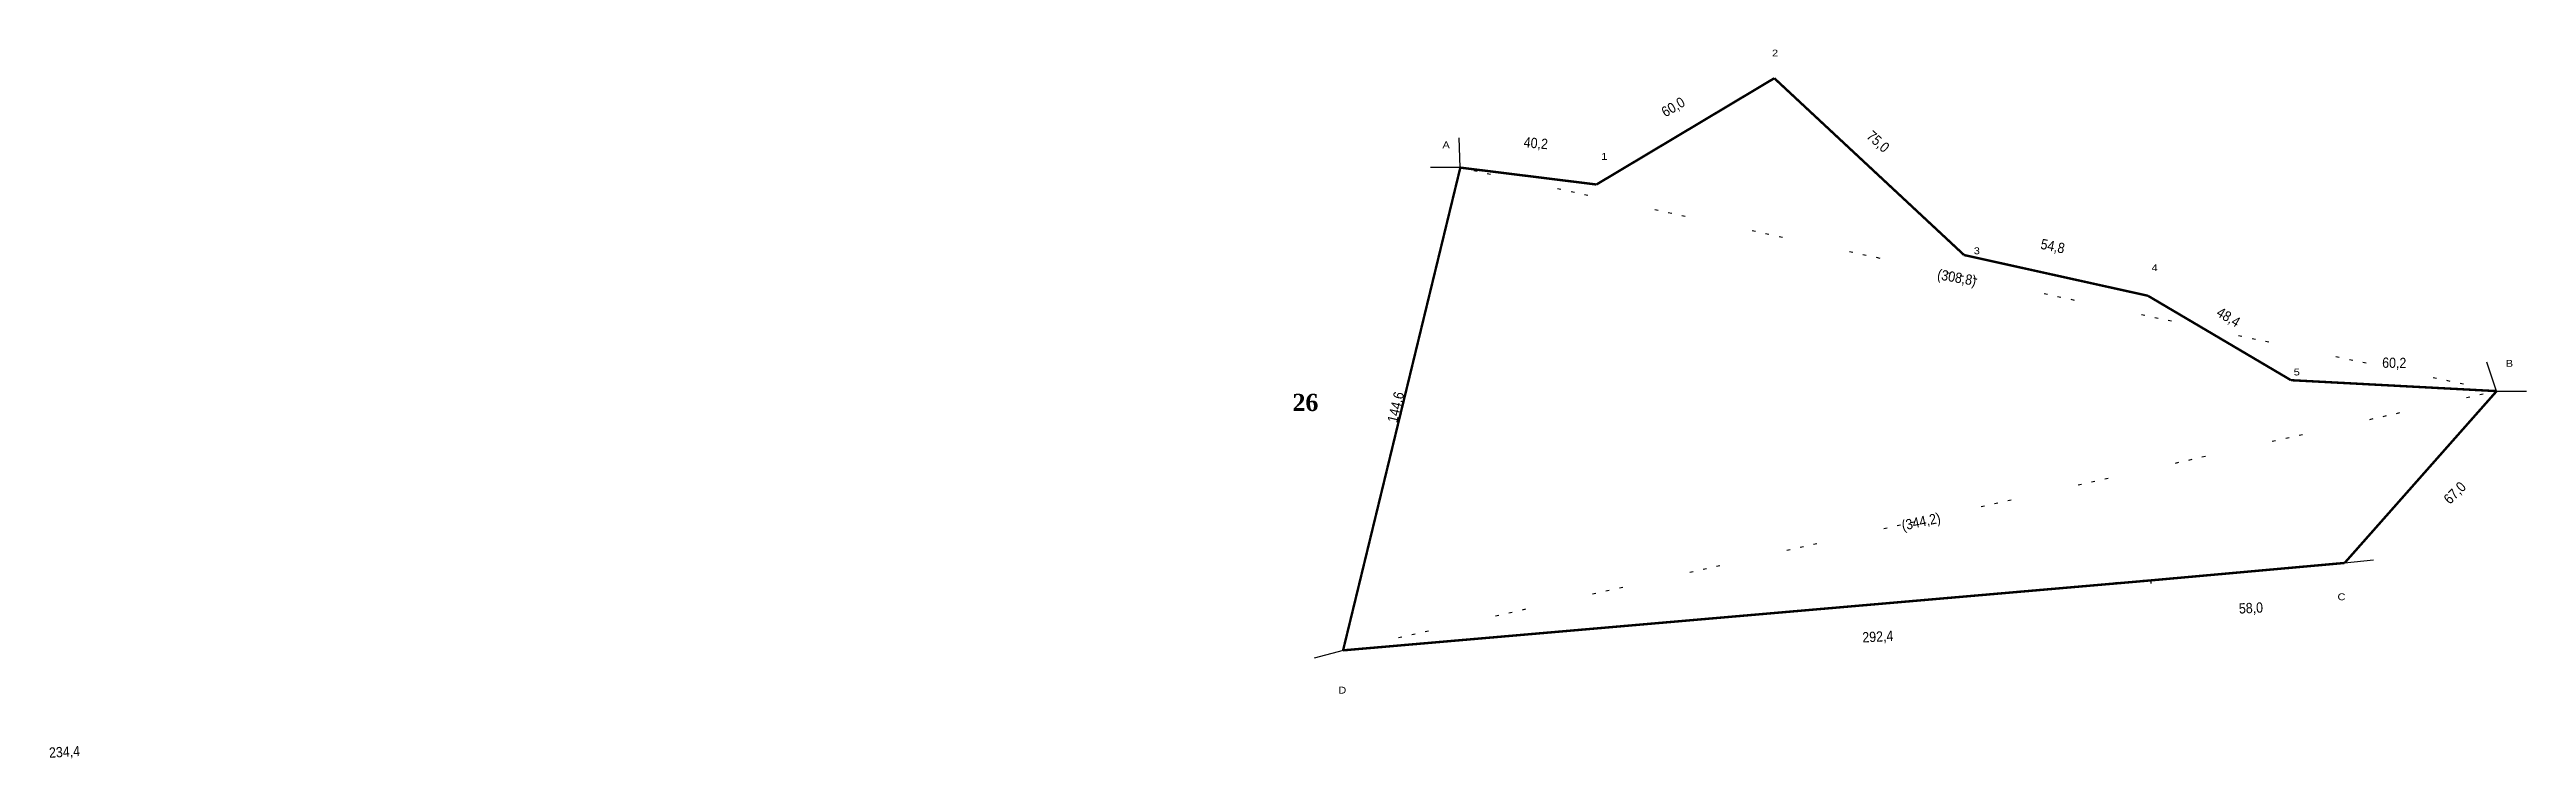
# Model space of a CAD drawing. Header units: metres. Extents: x -206 to 516, y 368 to 575.
import ezdxf
from ezdxf.enums import TextEntityAlignment as Align

# ---------------------------------------------------------------- set-up
doc = ezdxf.new("R2010")
doc.units = ezdxf.units.M
doc.linetypes.add('CHAINLINE', pattern=[29, -10, 1, -3, 1, -3, 1, -10])
doc.layers.add('BOUNDARY', color=1, linetype='Continuous', lineweight=100)
for name, color, linetype in [('BOUNDARY_DIMENSIONS', 220, 'Continuous'), ('CHAIN_LINES', 251, 'CHAINLINE'), ('CHAINLINE_DIMENSIONS', 251, 'Continuous'), ('SEPARATION_LINE', 7, 'Continuous'), ('STONES', 7, 'Continuous'), ('SURVEY_NUMBER', 1, 'Continuous')]:
    doc.layers.add(name, color=color, linetype=linetype)
doc.styles.add('TIMES_NEW_ROMAN', font='timesbd.ttf')

msp = doc.modelspace()

# ---------------------------------------------------------------- linework, layer by layer
at = {"layer": 'BOUNDARY', "const_width": 0.7}
for points in [[(245.22047550000002, 535.6055250000001), (297.043929, 566.5837905)], [(297.043929, 566.5837905), (352.3415805, 515.0498535)], [(171.393768, 399.8222865), (205.556715, 540.5273055)], [(205.556715, 540.5273055), (245.22047550000002, 535.6055250000001)], [(352.3415805, 515.0498535), (405.902133, 503.179677)], [(405.902133, 503.179677), (447.592509, 478.5707745)], [(447.592509, 478.5707745), (507.5224245, 475.386093)], [(507.5224245, 475.386093), (463.2264, 425.2997385)], [(405.3231, 420.0884415), (171.393768, 399.8222865)], [(463.2264, 425.2997385), (405.3231, 420.0884415)]]:
    msp.add_lwpolyline(points, dxfattribs=at)
at = {"layer": 'CHAIN_LINES', "linetype": 'CHAINLINE'}
for points in [[(171.393768, 399.8222865), (205.556715, 540.5273055)], [(205.556715, 540.5273055), (507.5224245, 475.386093)], [(507.5224245, 475.386093), (171.393768, 399.8222865)], [(463.2264, 425.2997385), (507.5224245, 475.386093)], [(463.2264, 425.2997385), (171.393768, 399.8222865)]]:
    msp.add_lwpolyline(points, dxfattribs=at)
at = {"layer": 'SEPARATION_LINE'}
for points in [[(205.556715, 540.5273055), (205.2671985, 549.2128005000001)], [(205.556715, 540.5273055), (196.87122, 540.5273055)], [(507.5224245, 475.386093), (504.62725950000004, 483.78207150000003)], [(507.5224245, 475.386093), (516.2079195, 475.386093)], [(463.2264, 425.2997385), (471.6223785, 426.168288)], [(406.7706825, 420.0884415), (406.7706825, 419.28937313269046)], [(171.393768, 399.8222865), (162.9977895, 397.50615450000004)]]:
    msp.add_lwpolyline(points, dxfattribs=at)

# ---------------------------------------------------------------- texts
at = {"layer": 'BOUNDARY_DIMENSIONS', "width": 0.9}
for s, rotation, p in [('60,0', 30.668926649714937, (267.56391668870543, 558.2153075855713)), ('40,2', -5.000644597558433, (227.56575614927675, 547.6725705995178)), ('75,0', -41.689058485388564, (327.29840325000004, 548.1459329043274)), ('54,8', -11.976132444203357, (378.1765811365357, 517.6453766976014)), ('48,4', -31.059408829709984, (429.38626107019047, 496.9724425331726)), ('60,2', -0.9495668564358234, (477.6834057206726, 483.6300682692261)), ('144,6', 76.53479190518829, (186.72655936610414, 470.7118434528809)), ('67,0', 45, (495.3178656312561, 445.74394332019045)), ('58,0', 2.6942842898561006, (435.9307758980713, 412.1817465918274)), ('292,4', 3.0714621170703906, (327.21010283798216, 403.83787894134525)), ('234,4', 3.3177811683348435, (-201.15750966201782, 370.2539649413452))]:
    msp.add_text(s, height=3, rotation=rotation, dxfattribs=at).set_placement(p, align=Align.MIDDLE_CENTER)
at = {"layer": 'CHAINLINE_DIMENSIONS', "width": 0.9}
for s, rotation, p in [('(308,8)', -10.007979801441339, (350.2512798519287, 508.5024406798096)), ('(344,2)', 11.888658039627973, (339.79684327789306, 437.35665879711917))]:
    msp.add_text(s, height=3, rotation=rotation, dxfattribs=at).set_placement(p, align=Align.MIDDLE_CENTER)
at = {"layer": 'STONES', "width": 1.2}
for s, p in [('2', (297.25961737884523, 573.9215777105713)), ('1', (247.51778822067263, 543.7930601019287)), ('3', (356.0604114605713, 516.2904239273987)), ('4', (407.87951797210695, 511.3672121019287)), ('B', (511.2427221274109, 483.4679397360535)), ('5', (449.2760304836426, 480.9506093187561)), ('D', (171.17229247187805, 388.21701123605345))]:
    msp.add_text(s, height=2, dxfattribs=at).set_placement(p, align=Align.MIDDLE_CENTER)
for s, rotation, p in [('A', -1.2060487792199577, (201.42675788653565, 547.1615697360535)), ('C', -0.7848246029918882, (462.30139266201786, 415.4315622360535))]:
    msp.add_text(s, height=2, rotation=rotation, dxfattribs=at).set_placement(p, align=Align.MIDDLE_CENTER)
at = {"layer": 'SURVEY_NUMBER', "style": 'TIMES_NEW_ROMAN'}
msp.add_text('26', height=5, dxfattribs=at).set_placement((160.4225434132233, 472.0877713259583), align=Align.MIDDLE_CENTER)

doc.saveas('drawing.dxf')
